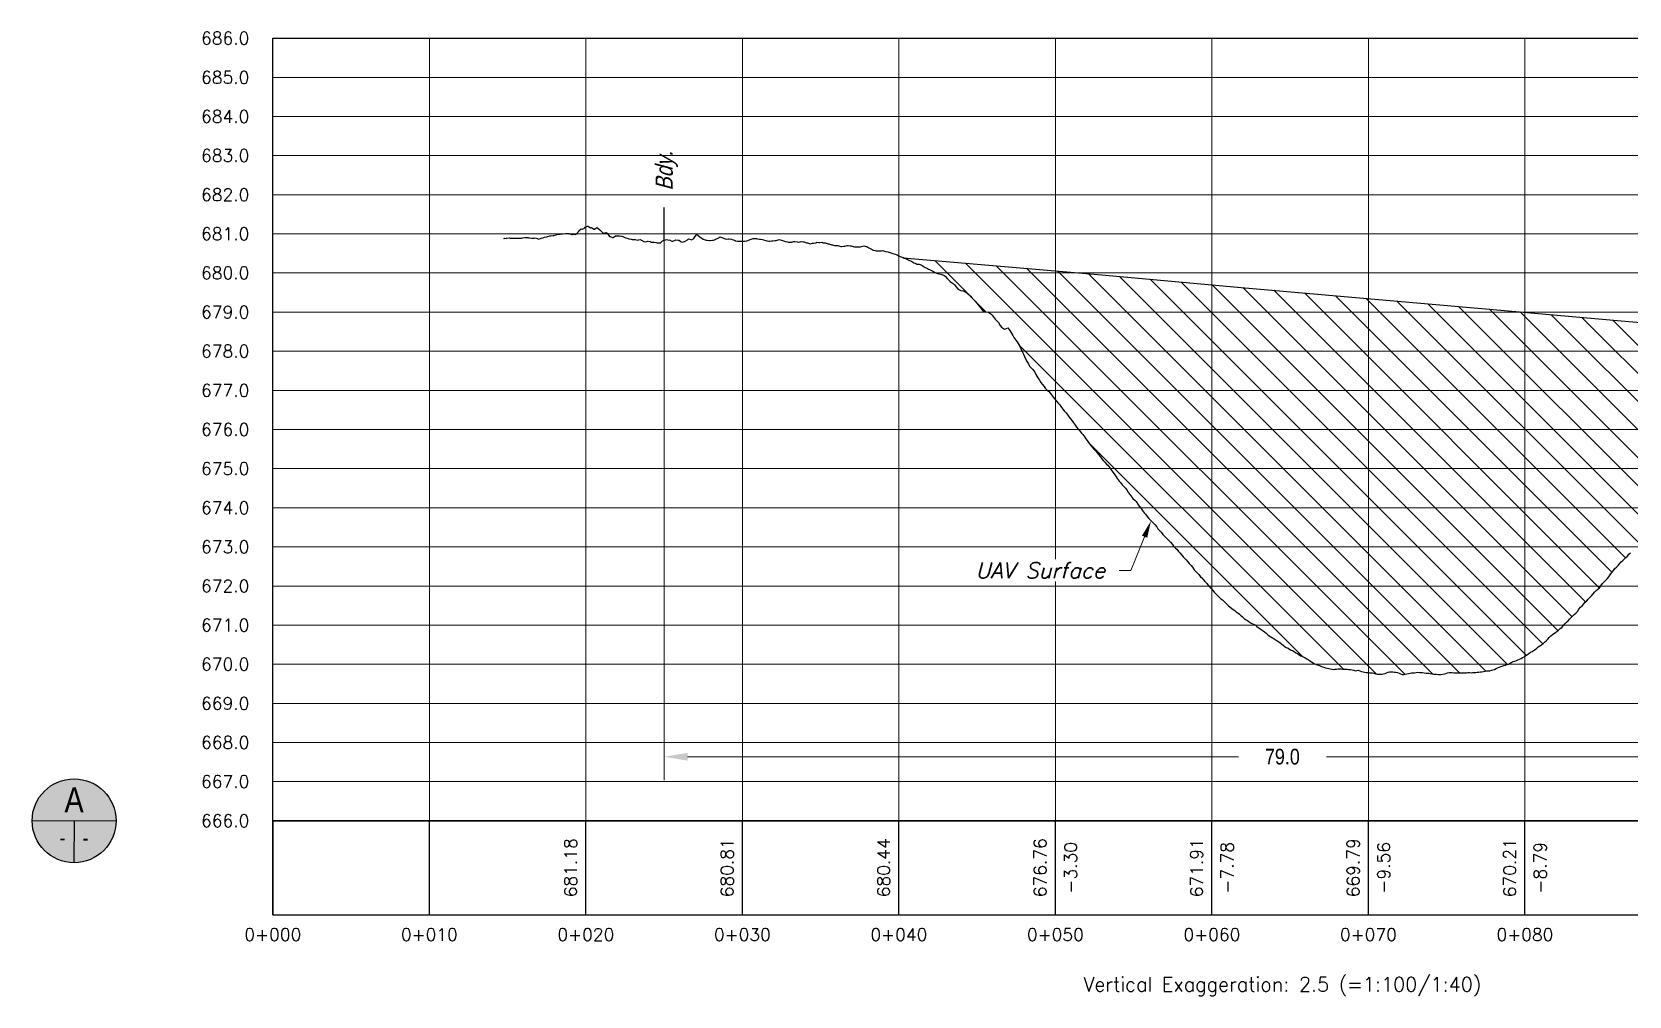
# Model space of a CAD drawing. Extents: x 563624 to 568820, y 6215995 to 6219051.
# Drawn here: x 566621.7 to 566723.8, y 6216305 to 6216366.6 of the extents above; entities that cross this region are included whole.
import ezdxf
from ezdxf import colors
from ezdxf.entities.mleader import LeaderData, LeaderLine
from ezdxf.enums import TextEntityAlignment as Align
from ezdxf.math import Vec2, Vec3

# ---------------------------------------------------------------- set-up
doc = ezdxf.new("R2010")
doc.units = 0
doc.header["$LTSCALE"] = 5
doc.linetypes.add('DASHED', pattern=[19.05, 12.7, -6.35])
doc.linetypes.add('foc-LSD', pattern=[8, 5, -3])
for name, color, linetype in [('C-ROAD-CORR-PATT', 150, 'Continuous'), ('C-ROAD-PROF', 1, 'DASHED'), ('C-ROAD-PROF-GRID-MAJR', 8, 'Continuous'), ('C-ROAD-PROF-TEXT', 250, 'Continuous'), ('C-ROAD-PROF-TICK', 7, 'Continuous'), ('C-ROAD-PROF-TITL', 11, 'Continuous'), ('C-ROAD-PROF-TTLB', 5, 'Continuous'), ('M-DESIGN', 250, 'Continuous'), ('M-DETAILS', 250, 'Continuous')]:
    doc.layers.add(name, color=color, linetype=linetype)
doc.styles.add('mapping1', font='calibri.ttf')
doc.styles.add('SIMPLEX', font='ARIALN.TTF')
doc.styles.get("Standard").update_dxf_attribs({"font": 'ARIALN.TTF'})
doc.dimstyles.new('M-PROFILE', dxfattribs={"dimscale": 5, "dimtxt": 0.45, "dimasz": 0.4, "dimexe": 0.2, "dimexo": 0, "dimgap": 0.35, "dimtad": 0, "dimdec": 1, "dimzin": 0, "dimdsep": 46, "dimtxsty": 'SIMPLEX', "dimcen": 0.1, "dimclrd": 256, "dimclre": 256, "dimclrt": 256, "dimaunit": 1, "dimadec": 4, "dimazin": 0, "dimtfac": 0.06, "dimtdec": 1, "dimtofl": 0, "dimtmove": 0, "dimatfit": 1, "dimldrblk": 'NONE', "dimfxl": 0.2, "dimtolj": 1, "dimtzin": 0, "dimlwd": 15, "dimlwe": 15, "dimarcsym": 0})

# ---------------------------------------------------------------- blocks, each defined once
blk = doc.blocks.new('M-MATCH')
at = {"layer": 'M-DETAILS', "true_color": 0xffffff}
h = blk.add_hatch(color=7, dxfattribs=at)
h.dxf.hatch_style = 1
edge = h.paths.add_edge_path()
edge.add_arc((0, 0), 5.36, 0, 360)
at = {"layer": 'M-DETAILS', "flags": 128}
for points in [[(-5.36, 0), (5.36, 0)], [(0, 0), (0, -5.36)]]:
    blk.add_lwpolyline(points, dxfattribs=at)
at = {"layer": 'M-DETAILS'}
blk.add_circle((0, 0), 5.36, dxfattribs=at)
at = {"style": 'SIMPLEX'}
blk.add_attdef('A', text='', height=3.2, dxfattribs=at).set_placement((0, 2.68), align=Align.MIDDLE_CENTER)
blk.add_attdef('0', text='', height=2, dxfattribs=at).set_placement((-1.08, -2.18), align=Align.MIDDLE_RIGHT)
blk.add_attdef('0', text='', height=2, dxfattribs=at).set_placement((1.08, -2.18), align=Align.MIDDLE_LEFT)
blk = doc.blocks.new('M-FEATURE')
at = {"layer": 'M-DETAILS', "flags": 128}
blk.add_lwpolyline([(0, 0), (0, 4.19)], dxfattribs=at)
at = {"style": 'SIMPLEX', "oblique": 15}
blk.add_attdef('FEATURE', text='', height=2.2, rotation=90, dxfattribs=at).set_placement((0, 6.34), align=Align.MIDDLE_LEFT)
blk = doc.blocks.new('*D35')
at = {"layer": 'M-DETAILS', "linetype": 'Continuous', "lineweight": 15, "transparency": 16777216}
for p, q in [((566662.1, 6216353.25), (566662.1, 6216318.75)), ((566741.1, 6216346.9), (566741.1, 6216318.75)), ((566663.6, 6216320.25), (566698.79, 6216320.25)), ((566739.6, 6216320.25), (566704.41, 6216320.25))]:
    blk.add_line(p, q, dxfattribs=at)
at = {"layer": 'M-DETAILS', "transparency": 16777216}
for points in [[(566663.6, 6216320.5), (566663.6, 6216320), (566662.1, 6216320.25)], [(566739.6, 6216320.5), (566739.6, 6216320), (566741.1, 6216320.25)]]:
    blk.add_solid(points, dxfattribs=at)
at = {"layer": 'M-DETAILS', "lineweight": 20, "transparency": 16777216, "insert": (566701.6, 6216320.25), "char_height": 1, "attachment_point": 5, "style": 'SIMPLEX'}
blk.add_mtext('\\A1;79.0', dxfattribs=at)
blk = doc.blocks.new('_None')

msp = doc.modelspace()

# ---------------------------------------------------------------- hatches: boundary and pattern name
at = {"layer": 'C-ROAD-CORR-PATT', "linetype": 'Continuous', "lineweight": 15, "true_color": 0xb3daff}
h = msp.add_hatch(dxfattribs=at)
h.set_pattern_fill('ANSI31', color=141, scale=0.4, style=0)
h.set_pattern_definition([(45, (566677.3821, 6216352.1318), (-0.898, 0.898), [])])
h.paths.add_polyline_path([(566677.382, 6216352.132), (566677.382, 6216352.143), (566677.384, 6216352.142), (566677.417, 6216352.129)])
at = {"layer": 'C-ROAD-CORR-PATT', "linetype": 'Continuous', "lineweight": 15, "true_color": 0xffc6b3}
h = msp.add_hatch(dxfattribs=at)
h.set_pattern_fill('ANSI31', color=31, scale=0.4, angle=90, style=0)
h.set_pattern_definition([(135, (566677.4171, 6216352.1287), (-0.898026, -0.898026), [])])
h.paths.add_polyline_path([(566677.417, 6216352.129), (566690.055, 6216351.036), (566698.972, 6216350.235), (566715.071, 6216348.823), (566723.244, 6216348.095), (566740.605, 6216346.606), (566740.532, 6216346.555), (566740.453, 6216346.499), (566740.333, 6216346.351), (566740.253, 6216346.264), (566740.133, 6216346.145), (566740.053, 6216346.062), (566739.933, 6216345.992), (566739.853, 6216345.955), (566739.733, 6216345.873), (566739.653, 6216345.822), (566739.533, 6216345.757), (566739.453, 6216345.713), (566739.333, 6216345.668), (566739.253, 6216345.628), (566739.134, 6216345.554), (566739.053, 6216345.515), (566738.934, 6216345.487), (566738.853, 6216345.457), (566738.734, 6216345.377), (566738.653, 6216345.301), (566738.534, 6216345.164), (566738.453, 6216345.103), (566738.334, 6216345.06), (566738.253, 6216345.023), (566738.134, 6216344.977), (566738.053, 6216344.955), (566737.935, 6216344.882), (566737.853, 6216344.844), (566737.735, 6216344.784), (566737.653, 6216344.733), (566737.535, 6216344.669), (566737.453, 6216344.62), (566737.335, 6216344.562), (566737.253, 6216344.518), (566737.135, 6216344.448), (566737.053, 6216344.402), (566736.935, 6216344.348), (566736.853, 6216344.317), (566736.736, 6216344.281), (566736.653, 6216344.262), (566736.536, 6216344.238), (566736.453, 6216344.194), (566736.336, 6216344.159), (566736.253, 6216344.135), (566736.136, 6216344.06), (566736.053, 6216344.022), (566735.936, 6216343.981), (566735.853, 6216343.952), (566735.736, 6216343.918), (566735.653, 6216343.888), (566735.537, 6216343.843), (566735.453, 6216343.813), (566735.337, 6216343.778), (566735.253, 6216343.757), (566735.137, 6216343.688), (566735.053, 6216343.636), (566734.937, 6216343.562), (566734.853, 6216343.514), (566734.737, 6216343.466), (566734.653, 6216343.432), (566734.537, 6216343.404), (566734.453, 6216343.371), (566734.338, 6216343.338), (566734.253, 6216343.313), (566734.138, 6216343.256), (566734.053, 6216343.236), (566733.938, 6216343.21), (566733.853, 6216343.179), (566733.738, 6216343.081), (566733.653, 6216342.995), (566733.538, 6216342.896), (566733.453, 6216342.84), (566733.338, 6216342.76), (566733.253, 6216342.7), (566733.139, 6216342.602), (566733.053, 6216342.522), (566732.939, 6216342.443), (566732.853, 6216342.383), (566732.768, 6216342.33), (566732.653, 6216342.277), (566732.539, 6216342.219), (566732.453, 6216342.173), (566732.339, 6216342.109), (566732.253, 6216342.08), (566732.139, 6216342.005), (566732.053, 6216341.948), (566731.939, 6216341.874), (566731.853, 6216341.814), (566731.74, 6216341.712), (566731.653, 6216341.644), (566731.54, 6216341.555), (566731.453, 6216341.475), (566731.34, 6216341.406), (566731.253, 6216341.348), (566731.14, 6216341.234), (566731.053, 6216341.167), (566730.94, 6216341.055), (566730.853, 6216340.972), (566730.74, 6216340.861), (566730.653, 6216340.767), (566730.541, 6216340.649), (566730.453, 6216340.565), (566730.341, 6216340.452), (566730.253, 6216340.348), (566730.141, 6216340.212), (566730.053, 6216340.127), (566729.941, 6216340.027), (566729.853, 6216339.954), (566729.741, 6216339.829), (566729.653, 6216339.738), (566729.541, 6216339.589), (566729.453, 6216339.503), (566729.342, 6216339.357), (566729.253, 6216339.258), (566729.142, 6216339.139), (566729.053, 6216339.065), (566728.942, 6216338.988), (566728.853, 6216338.894), (566728.765, 6216338.798), (566728.653, 6216338.689), (566728.542, 6216338.59), (566728.453, 6216338.489), (566728.342, 6216338.367), (566728.253, 6216338.278), (566728.143, 6216338.151), (566728.053, 6216338.026), (566727.943, 6216337.912), (566727.853, 6216337.814), (566727.743, 6216337.685), (566727.653, 6216337.579), (566727.543, 6216337.465), (566727.453, 6216337.361), (566727.343, 6216337.241), (566727.253, 6216337.149), (566727.143, 6216337.012), (566727.053, 6216336.899), (566726.944, 6216336.794), (566726.853, 6216336.697), (566726.744, 6216336.57), (566726.653, 6216336.472), (566726.544, 6216336.342), (566726.453, 6216336.251), (566726.344, 6216336.124), (566726.253, 6216336.008), (566726.144, 6216335.884), (566726.053, 6216335.787), (566725.944, 6216335.655), (566725.853, 6216335.552), (566725.745, 6216335.424), (566725.653, 6216335.303), (566725.545, 6216335.167), (566725.453, 6216335.057), (566725.345, 6216334.947), (566725.253, 6216334.843), (566725.145, 6216334.718), (566725.053, 6216334.631), (566724.945, 6216334.516), (566724.853, 6216334.396), (566724.761, 6216334.308), (566724.653, 6216334.17), (566724.546, 6216334.054), (566724.453, 6216333.95), (566724.346, 6216333.843), (566724.253, 6216333.746), (566724.146, 6216333.61), (566724.053, 6216333.49), (566723.946, 6216333.369), (566723.853, 6216333.28), (566723.746, 6216333.183), (566723.653, 6216333.075), (566723.546, 6216332.977), (566723.453, 6216332.896), (566723.347, 6216332.796), (566723.253, 6216332.706), (566723.147, 6216332.57), (566723.053, 6216332.467), (566722.947, 6216332.37), (566722.853, 6216332.28), (566722.747, 6216332.155), (566722.653, 6216332.018), (566722.547, 6216331.864), (566722.453, 6216331.754), (566722.347, 6216331.623), (566722.253, 6216331.52), (566722.148, 6216331.413), (566722.053, 6216331.324), (566721.948, 6216331.178), (566721.853, 6216331.048), (566721.748, 6216330.958), (566721.653, 6216330.874), (566721.548, 6216330.765), (566721.453, 6216330.665), (566721.348, 6216330.526), (566721.253, 6216330.427), (566721.148, 6216330.317), (566721.053, 6216330.212), (566720.949, 6216330.131), (566720.853, 6216330.019), (566720.749, 6216329.895), (566720.653, 6216329.798), (566720.549, 6216329.67), (566720.453, 6216329.54), (566720.349, 6216329.427), (566720.253, 6216329.342), (566720.149, 6216329.245), (566720.053, 6216329.151), (566719.949, 6216329.036), (566719.853, 6216328.944), (566719.75, 6216328.854), (566719.653, 6216328.737), (566719.55, 6216328.611), (566719.453, 6216328.518), (566719.35, 6216328.44), (566719.253, 6216328.343), (566719.15, 6216328.272), (566719.053, 6216328.185), (566718.95, 6216328.114), (566718.853, 6216328.061), (566718.75, 6216327.971), (566718.653, 6216327.877), (566718.551, 6216327.77), (566718.453, 6216327.662), (566718.351, 6216327.563), (566718.253, 6216327.487), (566718.151, 6216327.405), (566718.053, 6216327.338), (566717.951, 6216327.264), (566717.853, 6216327.179), (566717.751, 6216327.108), (566717.653, 6216327.04), (566717.551, 6216326.98), (566717.453, 6216326.923), (566717.352, 6216326.854), (566717.253, 6216326.782), (566717.152, 6216326.717), (566717.053, 6216326.642), (566716.952, 6216326.582), (566716.853, 6216326.536), (566716.752, 6216326.482), (566716.653, 6216326.439), (566716.552, 6216326.394), (566716.453, 6216326.362), (566716.352, 6216326.329), (566716.253, 6216326.286), (566716.152, 6216326.237), (566716.053, 6216326.175), (566715.953, 6216326.138), (566715.853, 6216326.103), (566715.753, 6216326.07), (566715.653, 6216326.047), (566715.553, 6216326.018), (566715.453, 6216325.981), (566715.353, 6216325.92), (566715.253, 6216325.882), (566715.153, 6216325.834), (566715.053, 6216325.796), (566714.953, 6216325.774), (566714.853, 6216325.747), (566714.754, 6216325.745), (566714.653, 6216325.739), (566714.554, 6216325.716), (566714.453, 6216325.687), (566714.354, 6216325.669), (566714.253, 6216325.665), (566714.154, 6216325.662), (566714.053, 6216325.644), (566713.954, 6216325.634), (566713.853, 6216325.626), (566713.754, 6216325.622), (566713.653, 6216325.621), (566713.555, 6216325.623), (566713.453, 6216325.624), (566713.355, 6216325.621), (566713.253, 6216325.611), (566713.155, 6216325.616), (566713.053, 6216325.612), (566712.955, 6216325.608), (566712.853, 6216325.613), (566712.755, 6216325.617), (566712.653, 6216325.608), (566712.555, 6216325.612), (566712.453, 6216325.625), (566712.356, 6216325.635), (566712.253, 6216325.634), (566712.156, 6216325.609), (566712.053, 6216325.576), (566711.956, 6216325.539), (566711.853, 6216325.52), (566711.756, 6216325.515), (566711.653, 6216325.503), (566711.556, 6216325.509), (566711.453, 6216325.518), (566711.356, 6216325.526), (566711.253, 6216325.53), (566711.157, 6216325.546), (566711.053, 6216325.558), (566710.957, 6216325.587), (566710.853, 6216325.597), (566710.757, 6216325.598), (566710.653, 6216325.612), (566710.557, 6216325.622), (566710.453, 6216325.632), (566710.357, 6216325.633), (566710.253, 6216325.645), (566710.157, 6216325.628), (566710.053, 6216325.621), (566709.958, 6216325.618), (566709.853, 6216325.613), (566709.758, 6216325.592), (566709.653, 6216325.569), (566709.558, 6216325.55), (566709.453, 6216325.524), (566709.358, 6216325.515), (566709.253, 6216325.497), (566709.158, 6216325.542), (566709.053, 6216325.584), (566708.948, 6216325.628), (566708.853, 6216325.658), (566708.759, 6216325.657), (566708.653, 6216325.67), (566708.559, 6216325.668), (566708.453, 6216325.667), (566708.359, 6216325.645), (566708.253, 6216325.603), (566708.159, 6216325.57), (566708.053, 6216325.539), (566707.959, 6216325.53), (566707.853, 6216325.52), (566707.759, 6216325.525), (566707.653, 6216325.522), (566707.56, 6216325.543), (566707.453, 6216325.582), (566707.36, 6216325.602), (566707.253, 6216325.613), (566707.16, 6216325.619), (566707.053, 6216325.634), (566706.96, 6216325.632), (566706.853, 6216325.647), (566706.76, 6216325.666), (566706.653, 6216325.696), (566706.56, 6216325.732), (566706.453, 6216325.774), (566706.361, 6216325.77), (566706.253, 6216325.749), (566706.161, 6216325.771), (566706.053, 6216325.8), (566705.961, 6216325.818), (566705.853, 6216325.834), (566705.761, 6216325.84), (566705.653, 6216325.842), (566705.561, 6216325.849), (566705.453, 6216325.847), (566705.361, 6216325.86), (566705.253, 6216325.864), (566705.162, 6216325.858), (566705.053, 6216325.852), (566704.945, 6216325.842), (566704.853, 6216325.828), (566704.762, 6216325.847), (566704.653, 6216325.871), (566704.562, 6216325.89), (566704.453, 6216325.916), (566704.362, 6216325.93), (566704.253, 6216325.965), (566704.162, 6216326), (566704.053, 6216326.047), (566703.963, 6216326.082), (566703.853, 6216326.113), (566703.763, 6216326.153), (566703.653, 6216326.193), (566703.563, 6216326.247), (566703.453, 6216326.305), (566703.363, 6216326.374), (566703.253, 6216326.462), (566703.163, 6216326.506), (566703.053, 6216326.562), (566702.963, 6216326.622), (566702.853, 6216326.67), (566702.764, 6216326.707), (566702.653, 6216326.773), (566702.564, 6216326.842), (566702.453, 6216326.898), (566702.364, 6216326.968), (566702.253, 6216327.036), (566702.164, 6216327.069), (566702.053, 6216327.13), (566701.964, 6216327.186), (566701.853, 6216327.234), (566701.764, 6216327.296), (566701.653, 6216327.381), (566701.565, 6216327.439), (566701.453, 6216327.525), (566701.365, 6216327.587), (566701.253, 6216327.669), (566701.165, 6216327.724), (566701.053, 6216327.799), (566700.965, 6216327.843), (566700.853, 6216327.915), (566700.765, 6216327.983), (566700.653, 6216328.063), (566700.565, 6216328.144), (566700.453, 6216328.222), (566700.366, 6216328.291), (566700.253, 6216328.375), (566700.166, 6216328.434), (566700.053, 6216328.51), (566699.966, 6216328.571), (566699.853, 6216328.67), (566699.766, 6216328.719), (566699.653, 6216328.769), (566699.566, 6216328.814), (566699.453, 6216328.883), (566699.366, 6216328.955), (566699.253, 6216329.028), (566699.166, 6216329.087), (566699.053, 6216329.185), (566698.967, 6216329.248), (566698.853, 6216329.353), (566698.767, 6216329.428), (566698.653, 6216329.511), (566698.567, 6216329.585), (566698.453, 6216329.659), (566698.367, 6216329.717), (566698.253, 6216329.826), (566698.167, 6216329.901), (566698.053, 6216329.997), (566697.967, 6216330.082), (566697.853, 6216330.194), (566697.768, 6216330.275), (566697.653, 6216330.367), (566697.568, 6216330.446), (566697.453, 6216330.548), (566697.368, 6216330.638), (566697.253, 6216330.769), (566697.168, 6216330.872), (566697.053, 6216330.991), (566696.968, 6216331.092), (566696.853, 6216331.223), (566696.768, 6216331.326), (566696.653, 6216331.446), (566696.569, 6216331.549), (566696.453, 6216331.681), (566696.369, 6216331.754), (566696.253, 6216331.891), (566696.169, 6216331.971), (566696.053, 6216332.102), (566695.969, 6216332.202), (566695.853, 6216332.359), (566695.769, 6216332.461), (566695.653, 6216332.599), (566695.569, 6216332.708), (566695.453, 6216332.841), (566695.37, 6216332.916), (566695.253, 6216333.029), (566695.17, 6216333.124), (566695.053, 6216333.268), (566694.97, 6216333.36), (566694.853, 6216333.502), (566694.77, 6216333.578), (566694.653, 6216333.7), (566694.57, 6216333.81), (566694.453, 6216333.958), (566694.37, 6216334.036), (566694.253, 6216334.16), (566694.171, 6216334.24), (566694.053, 6216334.358), (566693.971, 6216334.454), (566693.853, 6216334.589), (566693.771, 6216334.68), (566693.653, 6216334.807), (566693.571, 6216334.932), (566693.453, 6216335.083), (566693.371, 6216335.165), (566693.253, 6216335.289), (566693.171, 6216335.364), (566693.053, 6216335.489), (566692.972, 6216335.59), (566692.853, 6216335.739), (566692.772, 6216335.838), (566692.653, 6216335.999), (566692.572, 6216336.115), (566692.453, 6216336.268), (566692.372, 6216336.386), (566692.253, 6216336.551), (566692.172, 6216336.635), (566692.053, 6216336.755), (566691.972, 6216336.845), (566691.853, 6216337.004), (566691.773, 6216337.12), (566691.653, 6216337.304), (566691.573, 6216337.42), (566691.453, 6216337.535), (566691.373, 6216337.622), (566691.253, 6216337.776), (566691.173, 6216337.863), (566691.053, 6216338.034), (566690.973, 6216338.142), (566690.853, 6216338.332), (566690.773, 6216338.439), (566690.653, 6216338.577), (566690.574, 6216338.699), (566690.453, 6216338.87), (566690.374, 6216338.944), (566690.253, 6216339.061), (566690.174, 6216339.167), (566690.053, 6216339.297), (566689.974, 6216339.408), (566689.853, 6216339.563), (566689.774, 6216339.658), (566689.653, 6216339.786), (566689.574, 6216339.887), (566689.453, 6216340.019), (566689.375, 6216340.116), (566689.253, 6216340.259), (566689.132, 6216340.449), (566689.053, 6216340.561), (566688.975, 6216340.667), (566688.853, 6216340.837), (566688.775, 6216340.926), (566688.653, 6216341.071), (566688.575, 6216341.156), (566688.453, 6216341.307), (566688.375, 6216341.407), (566688.253, 6216341.59), (566688.176, 6216341.705), (566688.053, 6216341.845), (566687.976, 6216341.945), (566687.853, 6216342.132), (566687.776, 6216342.228), (566687.653, 6216342.357), (566687.576, 6216342.459), (566687.453, 6216342.631), (566687.376, 6216342.731), (566687.253, 6216342.872), (566687.176, 6216342.961), (566687.053, 6216343.099), (566686.977, 6216343.198), (566686.853, 6216343.378), (566686.777, 6216343.469), (566686.653, 6216343.603), (566686.577, 6216343.678), (566686.453, 6216343.793), (566686.377, 6216343.898), (566686.253, 6216344.061), (566686.177, 6216344.163), (566686.053, 6216344.343), (566685.977, 6216344.455), (566685.853, 6216344.68), (566685.778, 6216344.821), (566685.653, 6216344.99), (566685.578, 6216345.076), (566685.453, 6216345.214), (566685.378, 6216345.349), (566685.253, 6216345.542), (566685.129, 6216345.816), (566685.053, 6216345.962), (566684.978, 6216346.15), (566684.853, 6216346.419), (566684.778, 6216346.539), (566684.653, 6216346.77), (566684.579, 6216346.866), (566684.453, 6216347.039), (566684.379, 6216347.165), (566684.253, 6216347.38), (566684.179, 6216347.479), (566684.053, 6216347.655), (566683.979, 6216347.616), (566683.853, 6216347.571), (566683.779, 6216347.618), (566683.653, 6216347.696), (566683.579, 6216347.807), (566683.453, 6216347.987), (566683.38, 6216348.076), (566683.253, 6216348.213), (566683.18, 6216348.292), (566683.053, 6216348.47), (566682.98, 6216348.559), (566682.853, 6216348.644), (566682.78, 6216348.67), (566682.653, 6216348.656), (566682.58, 6216348.67), (566682.453, 6216348.746), (566682.38, 6216348.846), (566682.253, 6216349.02), (566682.18, 6216349.108), (566682.053, 6216349.26), (566681.981, 6216349.348), (566681.853, 6216349.483), (566681.781, 6216349.545), (566681.653, 6216349.691), (566681.581, 6216349.755), (566681.453, 6216349.861), (566681.381, 6216349.923), (566681.253, 6216350.013), (566681.181, 6216350.024), (566681.053, 6216350.048), (566680.981, 6216350.074), (566680.853, 6216350.157), (566680.782, 6216350.244), (566680.653, 6216350.411), (566680.582, 6216350.458), (566680.453, 6216350.546), (566680.382, 6216350.623), (566680.253, 6216350.744), (566680.182, 6216350.814), (566680.053, 6216350.957), (566679.982, 6216351.004), (566679.853, 6216351.064), (566679.782, 6216351.081), (566679.653, 6216351.107), (566679.583, 6216351.133), (566679.453, 6216351.161), (566679.383, 6216351.206), (566679.253, 6216351.289), (566679.183, 6216351.319), (566679.053, 6216351.372), (566678.983, 6216351.408), (566678.853, 6216351.487), (566678.783, 6216351.515), (566678.653, 6216351.602), (566678.583, 6216351.634), (566678.453, 6216351.694), (566678.384, 6216351.72), (566678.253, 6216351.73), (566678.184, 6216351.769), (566678.053, 6216351.812), (566677.984, 6216351.85), (566677.853, 6216351.94), (566677.784, 6216351.964), (566677.653, 6216352.026), (566677.584, 6216352.057), (566677.453, 6216352.113)])

# ---------------------------------------------------------------- linework, layer by layer
at = {"layer": 'C-ROAD-PROF', "color": 250, "linetype": 'foc-LSD', "lineweight": -3, "ltscale": 2.5, "flags": 128}
msp.add_lwpolyline([(566677.382, 6216352.132), (566690.055, 6216351.036), (566698.972, 6216350.235), (566715.071, 6216348.823), (566723.244, 6216348.095), (566740.617, 6216346.605)], dxfattribs=at)
at = {"layer": 'C-ROAD-PROF-GRID-MAJR', "color": 254, "linetype": 'Continuous', "lineweight": 15, "true_color": 0xcccccc}
for p, q in [((566637.099, 6216366.159), (566766.099, 6216366.159)), ((566637.099, 6216316.159), (566637.099, 6216366.159)), ((566647.099, 6216316.159), (566647.099, 6216366.159)), ((566657.099, 6216316.159), (566657.099, 6216366.159)), ((566667.099, 6216316.159), (566667.099, 6216366.159)), ((566677.099, 6216316.159), (566677.099, 6216366.159)), ((566687.099, 6216316.159), (566687.099, 6216366.159)), ((566697.099, 6216316.159), (566697.099, 6216366.159)), ((566707.099, 6216316.159), (566707.099, 6216366.159)), ((566717.099, 6216316.159), (566717.099, 6216366.159)), ((566637.099, 6216363.659), (566766.099, 6216363.659)), ((566637.099, 6216361.159), (566766.099, 6216361.159)), ((566637.099, 6216358.659), (566766.099, 6216358.659)), ((566637.099, 6216356.159), (566766.099, 6216356.159)), ((566637.099, 6216353.659), (566766.099, 6216353.659)), ((566637.099, 6216351.159), (566766.099, 6216351.159)), ((566637.099, 6216348.659), (566766.099, 6216348.659)), ((566637.099, 6216346.159), (566766.099, 6216346.159)), ((566637.099, 6216343.659), (566766.099, 6216343.659)), ((566637.099, 6216341.159), (566766.099, 6216341.159)), ((566637.099, 6216338.659), (566766.099, 6216338.659)), ((566637.099, 6216336.159), (566766.099, 6216336.159)), ((566637.099, 6216333.659), (566766.099, 6216333.659)), ((566637.099, 6216331.159), (566766.099, 6216331.159)), ((566637.099, 6216328.659), (566766.099, 6216328.659)), ((566637.099, 6216326.159), (566766.099, 6216326.159)), ((566637.099, 6216323.659), (566766.099, 6216323.659)), ((566637.099, 6216321.159), (566766.099, 6216321.159)), ((566637.099, 6216318.659), (566766.099, 6216318.659)), ((566637.099, 6216316.159), (566766.099, 6216316.159))]:
    msp.add_line(p, q, dxfattribs=at)
at = {"layer": 'C-ROAD-PROF-TICK', "color": 250, "linetype": 'Continuous', "lineweight": -3}
for p, q in [((566637.099, 6216310.159), (566637.099, 6216316.159)), ((566647.099, 6216310.159), (566647.099, 6216316.159)), ((566657.099, 6216310.159), (566657.099, 6216316.159)), ((566667.099, 6216310.159), (566667.099, 6216316.159)), ((566677.099, 6216310.159), (566677.099, 6216316.159)), ((566687.099, 6216310.159), (566687.099, 6216316.159)), ((566697.099, 6216310.159), (566697.099, 6216316.159)), ((566707.099, 6216310.159), (566707.099, 6216316.159)), ((566717.099, 6216310.159), (566717.099, 6216316.159))]:
    msp.add_line(p, q, dxfattribs=at)
at = {"layer": 'C-ROAD-PROF-TTLB', "color": 250, "linetype": 'Continuous', "lineweight": -3}
for p, q in [((566637.099, 6216316.159), (566637.099, 6216366.159)), ((566637.099, 6216366.159), (566766.099, 6216366.159)), ((566637.099, 6216316.159), (566766.099, 6216316.159))]:
    msp.add_line(p, q, dxfattribs=at)
msp.add_3dface([(566637.099, 6216310.159), (566766.099, 6216310.159), (566766.099, 6216316.159), (566637.099, 6216316.159)], dxfattribs=at)
at = {"layer": 'M-DESIGN', "color": 250, "linetype": 'Continuous', "lineweight": -3, "ltscale": 1.5, "flags": 128}
msp.add_lwpolyline([(566651.851, 6216353.364), (566651.853, 6216353.363), (566651.904, 6216353.379), (566651.929, 6216353.372), (566652.005, 6216353.379), (566652.053, 6216353.385), (566652.205, 6216353.394), (566652.253, 6216353.392), (566652.405, 6216353.384), (566652.453, 6216353.381), (566652.605, 6216353.38), (566652.653, 6216353.38), (566652.805, 6216353.38), (566652.853, 6216353.379), (566653.005, 6216353.378), (566653.053, 6216353.394), (566653.204, 6216353.424), (566653.253, 6216353.426), (566653.404, 6216353.416), (566653.453, 6216353.406), (566653.503, 6216353.401), (566653.653, 6216353.386), (566653.804, 6216353.382), (566653.853, 6216353.394), (566654.004, 6216353.368), (566654.053, 6216353.319), (566654.204, 6216353.356), (566654.253, 6216353.383), (566654.403, 6216353.42), (566654.453, 6216353.446), (566654.603, 6216353.479), (566654.653, 6216353.498), (566654.803, 6216353.524), (566654.853, 6216353.534), (566655.003, 6216353.557), (566655.053, 6216353.56), (566655.203, 6216353.603), (566655.253, 6216353.612), (566655.403, 6216353.636), (566655.453, 6216353.641), (566655.602, 6216353.654), (566655.653, 6216353.659), (566655.802, 6216353.678), (566655.853, 6216353.681), (566656.002, 6216353.678), (566656.053, 6216353.653), (566656.202, 6216353.611), (566656.253, 6216353.626), (566656.402, 6216353.645), (566656.453, 6216353.626), (566656.602, 6216353.774), (566656.653, 6216353.858), (566656.801, 6216353.975), (566656.853, 6216353.965), (566657.001, 6216354.026), (566657.053, 6216354.078), (566657.201, 6216354.155), (566657.253, 6216354.151), (566657.401, 6216354.053), (566657.453, 6216354.061), (566657.601, 6216353.956), (566657.653, 6216353.961), (566657.801, 6216354.056), (566657.853, 6216354.016), (566658, 6216353.905), (566658.053, 6216353.849), (566658.2, 6216353.706), (566658.253, 6216353.711), (566658.4, 6216353.74), (566658.453, 6216353.696), (566658.6, 6216353.491), (566658.653, 6216353.484), (566658.8, 6216353.425), (566658.853, 6216353.425), (566659, 6216353.541), (566659.053, 6216353.538), (566659.199, 6216353.537), (566659.253, 6216353.542), (566659.399, 6216353.503), (566659.453, 6216353.489), (566659.599, 6216353.435), (566659.653, 6216353.414), (566659.799, 6216353.364), (566659.853, 6216353.344), (566659.999, 6216353.309), (566660.053, 6216353.3), (566660.199, 6216353.292), (566660.253, 6216353.294), (566660.398, 6216353.255), (566660.453, 6216353.272), (566660.598, 6216353.289), (566660.653, 6216353.262), (566660.798, 6216353.175), (566660.853, 6216353.154), (566660.998, 6216353.176), (566661.053, 6216353.201), (566661.198, 6216353.16), (566661.253, 6216353.138), (566661.309, 6216353.127), (566661.453, 6216353.137), (566661.597, 6216353.097), (566661.653, 6216353.078), (566661.797, 6216353.083), (566661.853, 6216353.058), (566661.997, 6216353.22), (566662.053, 6216353.237), (566662.197, 6216353.269), (566662.253, 6216353.303), (566662.397, 6216353.261), (566662.453, 6216353.267), (566662.597, 6216353.193), (566662.653, 6216353.196), (566662.796, 6216353.261), (566662.853, 6216353.272), (566662.996, 6216353.263), (566663.053, 6216353.253), (566663.196, 6216353.153), (566663.253, 6216353.129), (566663.396, 6216353.176), (566663.453, 6216353.183), (566663.596, 6216353.283), (566663.653, 6216353.33), (566663.796, 6216353.289), (566663.853, 6216353.27), (566663.995, 6216353.368), (566664.053, 6216353.46), (566664.195, 6216353.607), (566664.253, 6216353.575), (566664.395, 6216353.443), (566664.453, 6216353.42), (566664.595, 6216353.325), (566664.653, 6216353.291), (566664.795, 6216353.263), (566664.853, 6216353.255), (566664.995, 6216353.242), (566665.053, 6216353.236), (566665.194, 6216353.257), (566665.253, 6216353.26), (566665.312, 6216353.285), (566665.453, 6216353.347), (566665.594, 6216353.412), (566665.653, 6216353.466), (566665.794, 6216353.436), (566665.853, 6216353.41), (566665.994, 6216353.333), (566666.053, 6216353.319), (566666.194, 6216353.33), (566666.253, 6216353.333), (566666.394, 6216353.315), (566666.453, 6216353.305), (566666.593, 6216353.253), (566666.653, 6216353.213), (566666.793, 6216353.202), (566666.853, 6216353.19), (566666.993, 6216353.192), (566667.053, 6216353.191), (566667.193, 6216353.188), (566667.253, 6216353.191), (566667.393, 6216353.212), (566667.453, 6216353.23), (566667.593, 6216353.288), (566667.653, 6216353.313), (566667.792, 6216353.353), (566667.853, 6216353.361), (566667.992, 6216353.357), (566668.053, 6216353.341), (566668.192, 6216353.321), (566668.253, 6216353.32), (566668.392, 6216353.296), (566668.453, 6216353.273), (566668.592, 6216353.232), (566668.653, 6216353.215), (566668.792, 6216353.199), (566668.853, 6216353.196), (566668.991, 6216353.212), (566669.053, 6216353.215), (566669.191, 6216353.225), (566669.253, 6216353.242), (566669.316, 6216353.258), (566669.453, 6216353.294), (566669.591, 6216353.25), (566669.653, 6216353.229), (566669.791, 6216353.191), (566669.853, 6216353.173), (566669.991, 6216353.142), (566670.053, 6216353.126), (566670.19, 6216353.129), (566670.253, 6216353.131), (566670.39, 6216353.166), (566670.453, 6216353.177), (566670.59, 6216353.14), (566670.653, 6216353.132), (566670.79, 6216353.158), (566670.853, 6216353.169), (566670.99, 6216353.158), (566671.053, 6216353.146), (566671.19, 6216353.095), (566671.253, 6216353.08), (566671.389, 6216353.047), (566671.453, 6216353.016), (566671.589, 6216353.071), (566671.653, 6216353.074), (566671.789, 6216353.094), (566671.853, 6216353.137), (566671.989, 6216353.114), (566672.053, 6216353.115), (566672.189, 6216353.125), (566672.253, 6216353.087), (566672.389, 6216353.08), (566672.453, 6216353.057), (566672.588, 6216353.021), (566672.653, 6216353.016), (566672.788, 6216352.954), (566672.853, 6216352.949), (566672.988, 6216352.917), (566673.053, 6216352.92), (566673.188, 6216352.906), (566673.253, 6216352.896), (566673.388, 6216352.86), (566673.453, 6216352.844), (566673.588, 6216352.875), (566673.653, 6216352.88), (566673.787, 6216352.904), (566673.853, 6216352.918), (566673.987, 6216352.89), (566674.053, 6216352.887), (566674.187, 6216352.842), (566674.253, 6216352.831), (566674.387, 6216352.831), (566674.453, 6216352.823), (566674.587, 6216352.824), (566674.653, 6216352.819), (566674.787, 6216352.874), (566674.853, 6216352.892), (566674.986, 6216352.86), (566675.053, 6216352.856), (566675.186, 6216352.762), (566675.253, 6216352.73), (566675.386, 6216352.659), (566675.453, 6216352.613), (566675.586, 6216352.595), (566675.653, 6216352.574), (566675.786, 6216352.566), (566675.853, 6216352.566), (566675.986, 6216352.578), (566676.053, 6216352.586), (566676.185, 6216352.544), (566676.253, 6216352.531), (566676.385, 6216352.509), (566676.453, 6216352.495), (566676.585, 6216352.453), (566676.653, 6216352.425), (566676.785, 6216352.386), (566676.853, 6216352.365), (566676.985, 6216352.312), (566677.053, 6216352.28), (566677.185, 6216352.211), (566677.253, 6216352.19), (566677.384, 6216352.142), (566677.453, 6216352.113), (566677.584, 6216352.057), (566677.653, 6216352.026), (566677.784, 6216351.964), (566677.853, 6216351.94), (566677.984, 6216351.85), (566678.053, 6216351.812), (566678.184, 6216351.769), (566678.253, 6216351.73), (566678.384, 6216351.72), (566678.453, 6216351.694), (566678.583, 6216351.634), (566678.653, 6216351.602), (566678.783, 6216351.515), (566678.853, 6216351.487), (566678.983, 6216351.408), (566679.053, 6216351.372), (566679.183, 6216351.319), (566679.253, 6216351.289), (566679.383, 6216351.206), (566679.453, 6216351.161), (566679.583, 6216351.133), (566679.653, 6216351.107), (566679.782, 6216351.081), (566679.853, 6216351.064), (566679.982, 6216351.004), (566680.053, 6216350.957), (566680.182, 6216350.814), (566680.253, 6216350.744), (566680.382, 6216350.623), (566680.453, 6216350.546), (566680.582, 6216350.458), (566680.653, 6216350.411), (566680.782, 6216350.244), (566680.853, 6216350.157), (566680.981, 6216350.074), (566681.053, 6216350.048), (566681.181, 6216350.024), (566681.253, 6216350.013), (566681.381, 6216349.923), (566681.453, 6216349.861), (566681.581, 6216349.755), (566681.653, 6216349.691), (566681.781, 6216349.545), (566681.853, 6216349.483), (566681.981, 6216349.348), (566682.053, 6216349.26), (566682.18, 6216349.108), (566682.253, 6216349.02), (566682.38, 6216348.846), (566682.453, 6216348.746), (566682.58, 6216348.67), (566682.653, 6216348.656), (566682.78, 6216348.67), (566682.853, 6216348.644), (566682.98, 6216348.559), (566683.053, 6216348.47), (566683.18, 6216348.292), (566683.253, 6216348.213), (566683.38, 6216348.076), (566683.453, 6216347.987), (566683.579, 6216347.807), (566683.653, 6216347.696), (566683.779, 6216347.618), (566683.853, 6216347.571), (566683.979, 6216347.616), (566684.053, 6216347.655), (566684.179, 6216347.479), (566684.253, 6216347.38), (566684.379, 6216347.165), (566684.453, 6216347.039), (566684.579, 6216346.866), (566684.653, 6216346.77), (566684.778, 6216346.539), (566684.853, 6216346.419), (566684.978, 6216346.15), (566685.053, 6216345.962), (566685.129, 6216345.816), (566685.253, 6216345.542), (566685.378, 6216345.349), (566685.453, 6216345.214), (566685.578, 6216345.076), (566685.653, 6216344.99), (566685.778, 6216344.821), (566685.853, 6216344.68), (566685.977, 6216344.455), (566686.053, 6216344.343), (566686.177, 6216344.163), (566686.253, 6216344.061), (566686.377, 6216343.898), (566686.453, 6216343.793), (566686.577, 6216343.678), (566686.653, 6216343.603), (566686.777, 6216343.469), (566686.853, 6216343.378), (566686.977, 6216343.198), (566687.053, 6216343.099), (566687.176, 6216342.961), (566687.253, 6216342.872), (566687.376, 6216342.731), (566687.453, 6216342.631), (566687.576, 6216342.459), (566687.653, 6216342.357), (566687.776, 6216342.228), (566687.853, 6216342.132), (566687.976, 6216341.945), (566688.053, 6216341.845), (566688.176, 6216341.705), (566688.253, 6216341.59), (566688.375, 6216341.407), (566688.453, 6216341.307), (566688.575, 6216341.156), (566688.653, 6216341.071), (566688.775, 6216340.926), (566688.853, 6216340.837), (566688.975, 6216340.667), (566689.053, 6216340.561), (566689.132, 6216340.449), (566689.253, 6216340.259), (566689.375, 6216340.116), (566689.453, 6216340.019), (566689.574, 6216339.887), (566689.653, 6216339.786), (566689.774, 6216339.658), (566689.853, 6216339.563), (566689.974, 6216339.408), (566690.053, 6216339.297), (566690.174, 6216339.167), (566690.253, 6216339.061), (566690.374, 6216338.944), (566690.453, 6216338.87), (566690.574, 6216338.699), (566690.653, 6216338.577), (566690.773, 6216338.439), (566690.853, 6216338.332), (566690.973, 6216338.142), (566691.053, 6216338.034), (566691.173, 6216337.863), (566691.253, 6216337.776), (566691.373, 6216337.622), (566691.453, 6216337.535), (566691.573, 6216337.42), (566691.653, 6216337.304), (566691.773, 6216337.12), (566691.853, 6216337.004), (566691.972, 6216336.845), (566692.053, 6216336.755), (566692.172, 6216336.635), (566692.253, 6216336.551), (566692.372, 6216336.386), (566692.453, 6216336.268), (566692.572, 6216336.115), (566692.653, 6216335.999), (566692.772, 6216335.838), (566692.853, 6216335.739), (566692.972, 6216335.59), (566693.053, 6216335.489), (566693.171, 6216335.364), (566693.253, 6216335.289), (566693.371, 6216335.165), (566693.453, 6216335.083), (566693.571, 6216334.932), (566693.653, 6216334.807), (566693.771, 6216334.68), (566693.853, 6216334.589), (566693.971, 6216334.454), (566694.053, 6216334.358), (566694.171, 6216334.24), (566694.253, 6216334.16), (566694.37, 6216334.036), (566694.453, 6216333.958), (566694.57, 6216333.81), (566694.653, 6216333.7), (566694.77, 6216333.578), (566694.853, 6216333.502), (566694.97, 6216333.36), (566695.053, 6216333.268), (566695.17, 6216333.124), (566695.253, 6216333.029), (566695.37, 6216332.916), (566695.453, 6216332.841), (566695.569, 6216332.708), (566695.653, 6216332.599), (566695.769, 6216332.461), (566695.853, 6216332.359), (566695.969, 6216332.202), (566696.053, 6216332.102), (566696.169, 6216331.971), (566696.253, 6216331.891), (566696.369, 6216331.754), (566696.453, 6216331.681), (566696.569, 6216331.549), (566696.653, 6216331.446), (566696.768, 6216331.326), (566696.853, 6216331.223), (566696.968, 6216331.092), (566697.053, 6216330.991), (566697.168, 6216330.872), (566697.253, 6216330.769), (566697.368, 6216330.638), (566697.453, 6216330.548), (566697.568, 6216330.446), (566697.653, 6216330.367), (566697.768, 6216330.275), (566697.853, 6216330.194), (566697.967, 6216330.082), (566698.053, 6216329.997), (566698.167, 6216329.901), (566698.253, 6216329.826), (566698.367, 6216329.717), (566698.453, 6216329.659), (566698.567, 6216329.585), (566698.653, 6216329.511), (566698.767, 6216329.428), (566698.853, 6216329.353), (566698.967, 6216329.248), (566699.053, 6216329.185), (566699.166, 6216329.087), (566699.253, 6216329.028), (566699.366, 6216328.955), (566699.453, 6216328.883), (566699.566, 6216328.814), (566699.653, 6216328.769), (566699.766, 6216328.719), (566699.853, 6216328.67), (566699.966, 6216328.571), (566700.053, 6216328.51), (566700.166, 6216328.434), (566700.253, 6216328.375), (566700.366, 6216328.291), (566700.453, 6216328.222), (566700.565, 6216328.144), (566700.653, 6216328.063), (566700.765, 6216327.983), (566700.853, 6216327.915), (566700.965, 6216327.843), (566701.053, 6216327.799), (566701.165, 6216327.724), (566701.253, 6216327.669), (566701.365, 6216327.587), (566701.453, 6216327.525), (566701.565, 6216327.439), (566701.653, 6216327.381), (566701.764, 6216327.296), (566701.853, 6216327.234), (566701.964, 6216327.186), (566702.053, 6216327.13), (566702.164, 6216327.069), (566702.253, 6216327.036), (566702.364, 6216326.968), (566702.453, 6216326.898), (566702.564, 6216326.842), (566702.653, 6216326.773), (566702.764, 6216326.707), (566702.853, 6216326.67), (566702.963, 6216326.622), (566703.053, 6216326.562), (566703.163, 6216326.506), (566703.253, 6216326.462), (566703.363, 6216326.374), (566703.453, 6216326.305), (566703.563, 6216326.247), (566703.653, 6216326.193), (566703.763, 6216326.153), (566703.853, 6216326.113), (566703.963, 6216326.082), (566704.053, 6216326.047), (566704.162, 6216326), (566704.253, 6216325.965), (566704.362, 6216325.93), (566704.453, 6216325.916), (566704.562, 6216325.89), (566704.653, 6216325.871), (566704.762, 6216325.847), (566704.853, 6216325.828), (566704.945, 6216325.842), (566705.053, 6216325.852), (566705.162, 6216325.858), (566705.253, 6216325.864), (566705.361, 6216325.86), (566705.453, 6216325.847), (566705.561, 6216325.849), (566705.653, 6216325.842), (566705.761, 6216325.84), (566705.853, 6216325.834), (566705.961, 6216325.818), (566706.053, 6216325.8), (566706.161, 6216325.771), (566706.253, 6216325.749), (566706.361, 6216325.77), (566706.453, 6216325.774), (566706.56, 6216325.732), (566706.653, 6216325.696), (566706.76, 6216325.666), (566706.853, 6216325.647), (566706.96, 6216325.632), (566707.053, 6216325.634), (566707.16, 6216325.619), (566707.253, 6216325.613), (566707.36, 6216325.602), (566707.453, 6216325.582), (566707.56, 6216325.543), (566707.653, 6216325.522), (566707.759, 6216325.525), (566707.853, 6216325.52), (566707.959, 6216325.53), (566708.053, 6216325.539), (566708.159, 6216325.57), (566708.253, 6216325.603), (566708.359, 6216325.645), (566708.453, 6216325.667), (566708.559, 6216325.668), (566708.653, 6216325.67), (566708.759, 6216325.657), (566708.853, 6216325.658), (566708.948, 6216325.628), (566709.053, 6216325.584), (566709.158, 6216325.542), (566709.253, 6216325.497), (566709.358, 6216325.515), (566709.453, 6216325.524), (566709.558, 6216325.55), (566709.653, 6216325.569), (566709.758, 6216325.592), (566709.853, 6216325.613), (566709.958, 6216325.618), (566710.053, 6216325.621), (566710.157, 6216325.628), (566710.253, 6216325.645), (566710.357, 6216325.633), (566710.453, 6216325.632), (566710.557, 6216325.622), (566710.653, 6216325.612), (566710.757, 6216325.598), (566710.853, 6216325.597), (566710.957, 6216325.587), (566711.053, 6216325.558), (566711.157, 6216325.546), (566711.253, 6216325.53), (566711.356, 6216325.526), (566711.453, 6216325.518), (566711.556, 6216325.509), (566711.653, 6216325.503), (566711.756, 6216325.515), (566711.853, 6216325.52), (566711.956, 6216325.539), (566712.053, 6216325.576), (566712.156, 6216325.609), (566712.253, 6216325.634), (566712.356, 6216325.635), (566712.453, 6216325.625), (566712.555, 6216325.612), (566712.653, 6216325.608), (566712.755, 6216325.617), (566712.853, 6216325.613), (566712.955, 6216325.608), (566713.053, 6216325.612), (566713.155, 6216325.616), (566713.253, 6216325.611), (566713.355, 6216325.621), (566713.453, 6216325.624), (566713.555, 6216325.623), (566713.653, 6216325.621), (566713.754, 6216325.622), (566713.853, 6216325.626), (566713.954, 6216325.634), (566714.053, 6216325.644), (566714.154, 6216325.662), (566714.253, 6216325.665), (566714.354, 6216325.669), (566714.453, 6216325.687), (566714.554, 6216325.716), (566714.653, 6216325.739), (566714.754, 6216325.745), (566714.853, 6216325.747), (566714.953, 6216325.774), (566715.053, 6216325.796), (566715.153, 6216325.834), (566715.253, 6216325.882), (566715.353, 6216325.92), (566715.453, 6216325.981), (566715.553, 6216326.018), (566715.653, 6216326.047), (566715.753, 6216326.07), (566715.853, 6216326.103), (566715.953, 6216326.138), (566716.053, 6216326.175), (566716.152, 6216326.237), (566716.253, 6216326.286), (566716.352, 6216326.329), (566716.453, 6216326.362), (566716.552, 6216326.394), (566716.653, 6216326.439), (566716.752, 6216326.482), (566716.853, 6216326.536), (566716.952, 6216326.582), (566717.053, 6216326.642), (566717.152, 6216326.717), (566717.253, 6216326.782), (566717.352, 6216326.854), (566717.453, 6216326.923), (566717.551, 6216326.98), (566717.653, 6216327.04), (566717.751, 6216327.108), (566717.853, 6216327.179), (566717.951, 6216327.264), (566718.053, 6216327.338), (566718.151, 6216327.405), (566718.253, 6216327.487), (566718.351, 6216327.563), (566718.453, 6216327.662), (566718.551, 6216327.77), (566718.653, 6216327.877), (566718.75, 6216327.971), (566718.853, 6216328.061), (566718.95, 6216328.114), (566719.053, 6216328.185), (566719.15, 6216328.272), (566719.253, 6216328.343), (566719.35, 6216328.44), (566719.453, 6216328.518), (566719.55, 6216328.611), (566719.653, 6216328.737), (566719.75, 6216328.854), (566719.853, 6216328.944), (566719.949, 6216329.036), (566720.053, 6216329.151), (566720.149, 6216329.245), (566720.253, 6216329.342), (566720.349, 6216329.427), (566720.453, 6216329.54), (566720.549, 6216329.67), (566720.653, 6216329.798), (566720.749, 6216329.895), (566720.853, 6216330.019), (566720.949, 6216330.131), (566721.053, 6216330.212), (566721.148, 6216330.317), (566721.253, 6216330.427), (566721.348, 6216330.526), (566721.453, 6216330.665), (566721.548, 6216330.765), (566721.653, 6216330.874), (566721.748, 6216330.958), (566721.853, 6216331.048), (566721.948, 6216331.178), (566722.053, 6216331.324), (566722.148, 6216331.413), (566722.253, 6216331.52), (566722.347, 6216331.623), (566722.453, 6216331.754), (566722.547, 6216331.864), (566722.653, 6216332.018), (566722.747, 6216332.155), (566722.853, 6216332.28), (566722.947, 6216332.37), (566723.053, 6216332.467), (566723.147, 6216332.57), (566723.253, 6216332.706), (566723.347, 6216332.796), (566723.453, 6216332.896), (566723.546, 6216332.977), (566723.653, 6216333.075), (566723.746, 6216333.183), (566723.853, 6216333.28)], dxfattribs=at)

# ---------------------------------------------------------------- block references
at = {"layer": 'M-DETAILS', "xscale": 0.5000000000000001, "yscale": 0.5000000000000001, "zscale": 0.5000000000000001}
msp.add_blockref('M-FEATURE', (566662.099, 6216353.248), dxfattribs=at).add_auto_attribs({'FEATURE': 'Bdy.'})
at = {"layer": 'M-DETAILS'}
ref = msp.add_blockref('M-MATCH', (566624.399, 6216316.159), dxfattribs=dict(at, xscale=0.4999999999999994, yscale=0.4999999999999994, zscale=0.4999999999999994, rotation=359.8019213585021))
ref.add_attrib('A', 'A', dxfattribs={"layer": '0', "height": 1.6, "rotation": 359.80192, "style": 'SIMPLEX'}).set_placement((566624.403, 6216317.5), align=Align.MIDDLE_CENTER)
ref.add_attrib('0', '-', dxfattribs={"layer": '0', "height": 1, "rotation": 359.80192, "style": 'SIMPLEX'}).set_placement((566623.855, 6216315.072), align=Align.MIDDLE_RIGHT)
ref.add_attrib('0', '-', dxfattribs={"layer": '0', "height": 1, "rotation": 359.80192, "style": 'SIMPLEX'}).set_placement((566624.935, 6216315.068), align=Align.MIDDLE_LEFT)

# ---------------------------------------------------------------- texts
at = {"layer": 'C-ROAD-PROF-TEXT', "color": 250, "linetype": 'Continuous', "lineweight": -3, "char_height": 0.8}
for s, insert, attachment_point in [('{\\Fsimplex.shx|c0;686.0}', (566635.599, 6216366.159), 6), ('{\\Fsimplex.shx|c0;685.0}', (566635.599, 6216363.659), 6), ('{\\Fsimplex.shx|c0;684.0}', (566635.599, 6216361.159), 6), ('{\\Fsimplex.shx|c0;683.0}', (566635.599, 6216358.659), 6), ('{\\Fsimplex.shx|c0;682.0}', (566635.599, 6216356.159), 6), ('{\\Fsimplex.shx|c0;681.0}', (566635.599, 6216353.659), 6), ('{\\Fsimplex.shx|c0;680.0}', (566635.599, 6216351.159), 6), ('{\\Fsimplex.shx|c0;679.0}', (566635.599, 6216348.659), 6), ('{\\Fsimplex.shx|c0;678.0}', (566635.599, 6216346.159), 6), ('{\\Fsimplex.shx|c0;677.0}', (566635.599, 6216343.659), 6), ('{\\Fsimplex.shx|c0;676.0}', (566635.599, 6216341.159), 6), ('{\\Fsimplex.shx|c0;675.0}', (566635.599, 6216338.659), 6), ('{\\Fsimplex.shx|c0;674.0}', (566635.599, 6216336.159), 6), ('{\\Fsimplex.shx|c0;673.0}', (566635.599, 6216333.659), 6), ('{\\Fsimplex.shx|c0;672.0}', (566635.599, 6216331.159), 6), ('{\\Fsimplex.shx|c0;671.0}', (566635.599, 6216328.659), 6), ('{\\Fsimplex.shx|c0;670.0}', (566635.599, 6216326.159), 6), ('{\\Fsimplex.shx|c0;669.0}', (566635.599, 6216323.659), 6), ('{\\Fsimplex.shx|c0;668.0}', (566635.599, 6216321.159), 6), ('{\\Fsimplex.shx|c0;667.0}', (566635.599, 6216318.659), 6), ('{\\Fsimplex.shx|c0;666.0}', (566635.599, 6216316.159), 6), ('{\\Fsimplex.shx|c0;0+000}', (566637.099, 6216309.284), 2), ('{\\Fsimplex.shx|c0;0+010}', (566647.099, 6216309.284), 2), ('{\\Fsimplex.shx|c0;0+020}', (566657.099, 6216309.284), 2), ('{\\Fsimplex.shx|c0;0+030}', (566667.099, 6216309.284), 2), ('{\\Fsimplex.shx|c0;0+040}', (566677.099, 6216309.284), 2), ('{\\Fsimplex.shx|c0;0+050}', (566687.099, 6216309.284), 2), ('{\\Fsimplex.shx|c0;0+060}', (566697.099, 6216309.284), 2), ('{\\Fsimplex.shx|c0;0+070}', (566707.099, 6216309.284), 2), ('{\\Fsimplex.shx|c0;0+080}', (566717.099, 6216309.284), 2)]:
    msp.add_mtext(s, dxfattribs=dict(at, insert=insert, attachment_point=attachment_point))
at = {"layer": 'C-ROAD-PROF-TEXT', "color": 250, "linetype": 'Continuous', "lineweight": -3, "char_height": 0.8, "rotation": 90}
for s, insert, attachment_point in [('{\\Fsimplex.shx|c0;681.18}', (566656.524, 6216313.159), 8), ('{\\Fsimplex.shx|c0;680.81}', (566666.524, 6216313.159), 8), ('{\\Fsimplex.shx|c0;680.44}', (566676.524, 6216313.159), 8), ('{\\Fsimplex.shx|c0;676.76}', (566686.524, 6216313.159), 8), ('{\\Fsimplex.shx|c0;-3.30}', (566687.674, 6216313.159), 2), ('{\\Fsimplex.shx|c0;671.91}', (566696.524, 6216313.159), 8), ('{\\Fsimplex.shx|c0;-7.78}', (566697.674, 6216313.159), 2), ('{\\Fsimplex.shx|c0;669.79}', (566706.524, 6216313.159), 8), ('{\\Fsimplex.shx|c0;-9.56}', (566707.674, 6216313.159), 2), ('{\\Fsimplex.shx|c0;670.21}', (566716.524, 6216313.159), 8), ('{\\Fsimplex.shx|c0;-8.79}', (566717.674, 6216313.159), 2)]:
    msp.add_mtext(s, dxfattribs=dict(at, insert=insert, attachment_point=attachment_point))
at = {"layer": 'C-ROAD-PROF-TITL', "color": 250, "linetype": 'Continuous', "lineweight": -3, "insert": (566701.599, 6216306.159), "char_height": 0.9, "attachment_point": 2}
msp.add_mtext('{\\Fsimplex.shx|c0;\\C18;\\c0;Vertical Exaggeration: 2.5 (=1:100/1:40)}', dxfattribs=at)

# ---------------------------------------------------------------- dimensions: what is measured, and where the dimension line sits
at = {"layer": 'M-DETAILS', "lineweight": 20}
dim = msp.add_linear_dim(base=(566741.099, 6216320.248), p1=(566662.099, 6216353.248), p2=(566741.099, 6216346.902), dimstyle='M-PROFILE', override={"dimtxt": 0.2, "dimasz": 0.3, "dimexe": 0.3}, dxfattribs=at)
dim.commit()
dim.dimension.update_dxf_attribs({"geometry": '*D35', "text_midpoint": (566701.599, 6216320.248)})

# ---------------------------------------------------------------- next in the draw order: leaders
at = {"layer": 'M-DETAILS'}
ml = msp.add_multileader_mtext('Standard', dxfattribs=at)
ml.set_content('{\\Fsimplex|c0;\\Q15;UAV Surface}', color=256, style='mapping1')
ml.set_leader_properties(lineweight=20)
ml.build(insert=Vec2(0, 0))
ml.multileader.update_dxf_attribs({"text_left_attachment_type": 2, "text_right_attachment_type": 2, "dogleg_length": 1.5, "arrow_head_size": 1.1})
ctx = ml.context
ctx.base_point, ctx.char_height, ctx.arrow_head_size, ctx.landing_gap_size, ctx.plane_origin = Vec3(566681.093, 6216332.155), 1, 1.1, 0.35, Vec3(566832.652, 6216373.207)
ctx.left_attachment, ctx.right_attachment, ctx.text_align_type = 2, 2, 1
notes = []
notes.append((ctx, [(1, (1, 1, 0), (566691.928, 6216332.155), (-1, 0), 0.75, [(0, [(566693.211, 6216335.328)], 0, [])])]))
ctx.mtext.insert, ctx.mtext.alignment, ctx.mtext.line_spacing_factor, ctx.mtext.flow_direction = Vec3(566686.135, 6216332.655), 2, 0.923077, 5
ctx.mtext.has_bg_fill, ctx.mtext.bg_color, ctx.mtext.bg_scale_factor, ctx.mtext.bg_transparency, ctx.mtext.use_window_bg_color = 1, -1073741824, 1.2, 0, 1
for ctx, leaders in notes:
    for number, flags, end, landing, length, lines in leaders:
        leader = LeaderData()
        leader.index, (leader.has_last_leader_line, leader.has_dogleg_vector, leader.attachment_direction) = number, flags
        leader.last_leader_point, leader.dogleg_vector, leader.dogleg_length = Vec3(end), Vec3(landing), length
        for number, points, colour, breaks in lines:
            line = LeaderLine()
            line.index, line.vertices, line.color, line.breaks = number, Vec3.list(points), colors.encode_raw_color(colour), breaks
            leader.lines.append(line)
        ctx.leaders.append(leader)

doc.saveas('drawing.dxf')
